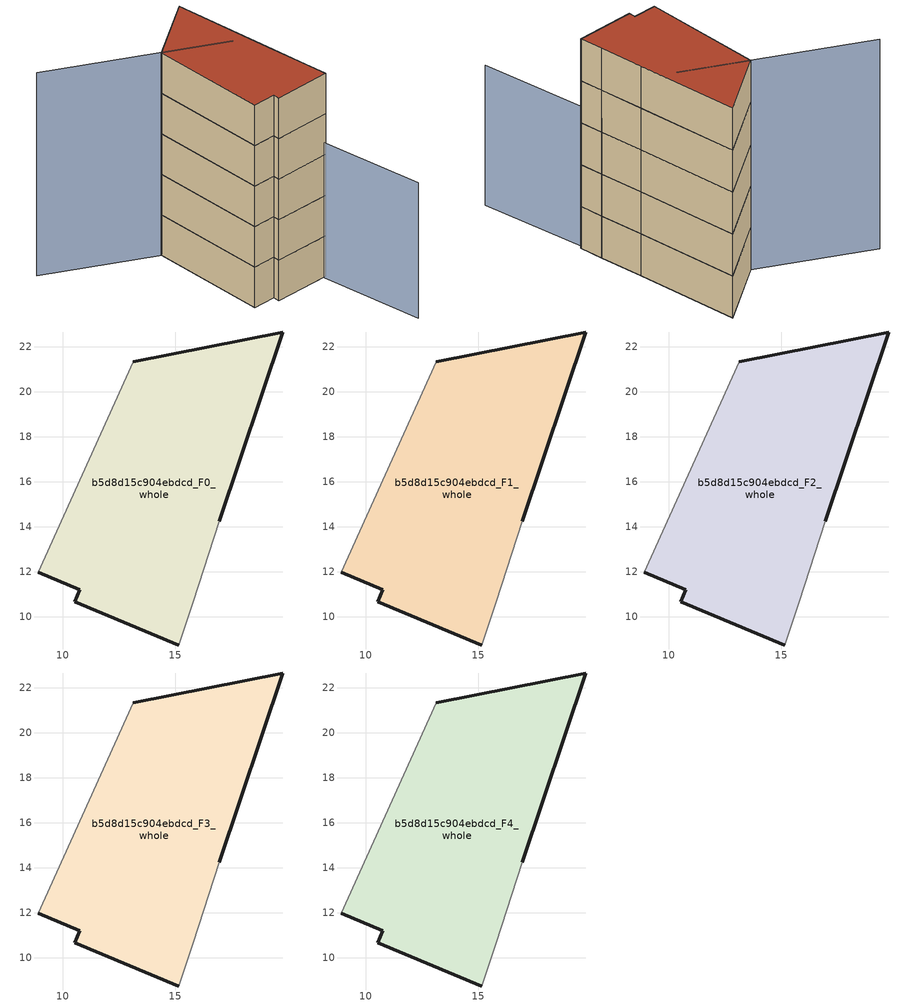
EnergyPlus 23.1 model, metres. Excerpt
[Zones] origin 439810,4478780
b5d8d15c904ebdcd_F0_whole
 floor ground (EU_floor_Construction): 15.79,10.66 16.95,14.25 19.78,22.66 13.12,21.33 8.91,11.96 10.74,11.2 10.52,10.67 15.15,8.74 z0
 wall outside (EU_wall_Construction): 15.15,8.74 10.52,10.67 10.74,11.2 8.91,11.96 / 13.12,21.33 19.78,22.66 16.95,14.25 z0:3.6
 wall adiabatic (EU_wall_Construction): 8.91,11.96 13.12,21.33 / 16.95,14.25 15.79,10.66 15.15,8.74 z0:3.6
b5d8d15c904ebdcd_F1_whole
 floor to b5d8d15c904ebdcd_F0_whole (EU_floor_Construction): 15.79,10.66 16.95,14.25 19.77,22.66 13.12,21.33 8.9,11.96 10.74,11.2 10.52,10.67 15.15,8.74 z3.6
 wall outside (EU_wall_Construction): 15.15,8.74 10.52,10.67 10.74,11.2 8.91,11.96 / 13.12,21.33 19.78,22.66 16.95,14.25 z3.6:7.2
 wall adiabatic (EU_wall_Construction): 8.91,11.96 13.12,21.33 / 16.95,14.25 15.79,10.66 15.15,8.74 z3.6:7.2
b5d8d15c904ebdcd_F2_whole
 floor to b5d8d15c904ebdcd_F1_whole (EU_floor_Construction): 15.79,10.66 16.95,14.25 19.77,22.66 13.12,21.33 8.9,11.96 10.74,11.2 10.52,10.67 15.15,8.74 z7.2
 wall outside (EU_wall_Construction): 15.15,8.74 10.52,10.67 10.74,11.2 8.91,11.96 / 13.12,21.33 19.78,22.66 16.95,14.25 z7.2:10.8
 wall adiabatic (EU_wall_Construction): 8.91,11.96 13.12,21.33 / 16.95,14.25 15.79,10.66 15.15,8.74 z7.2:10.8
b5d8d15c904ebdcd_F3_whole
 floor to b5d8d15c904ebdcd_F2_whole (EU_floor_Construction): 15.79,10.66 16.95,14.25 19.77,22.66 13.12,21.33 8.9,11.96 10.74,11.2 10.52,10.67 15.15,8.74 z10.8
 wall outside (EU_wall_Construction): 15.15,8.74 10.52,10.67 10.74,11.2 8.91,11.96 / 13.12,21.33 19.78,22.66 16.95,14.25 z10.8:14.4
 wall adiabatic (EU_wall_Construction): 8.91,11.96 13.12,21.33 / 16.95,14.25 15.79,10.66 15.15,8.74 z10.8:14.4
b5d8d15c904ebdcd_F4_whole
 floor to b5d8d15c904ebdcd_F3_whole (EU_floor_Construction): 15.79,10.66 16.95,14.25 19.77,22.66 13.12,21.33 8.9,11.96 10.74,11.2 10.52,10.67 15.15,8.74 z14.4
 wall outside (EU_wall_Construction): 15.15,8.74 10.52,10.67 10.74,11.2 8.91,11.96 / 13.12,21.33 19.78,22.66 16.95,14.25 z14.4:18
 wall adiabatic (EU_wall_Construction): 8.91,11.96 13.12,21.33 / 16.95,14.25 15.79,10.66 15.15,8.74 z14.4:18
 roof outside (EU_roof_Construction): 19.78,22.66 16.95,14.25 15.79,10.66 15.15,8.74 10.52,10.67 10.74,11.2 8.91,11.96 13.12,21.33 z18
shading: 12.29,0.02 15.49,10.82 / 15.8,10.66 18.9,21.26 z0:12; 6.84,28.9 16.73,17 z0:18
[Building]
EU S2 Campaign: North Axis=0; Terrain=City; Solar Distribution=FullExterior
[Site:Location]
Madrid: Latitude=40.5; Longitude=-3.5; Time Zone=1; Elevation=609
[SizingPeriod:WeatherFileDays]
AnnualSizingPeriod: Begin Month=1; Begin Day of Month=1; End Month=12; End Day of Month=31; Day of Week for Start Day=Monday; Use Weather File Daylight Saving Period=No; Use Weather File Rain and Snow Indicators=No
[MATERIAL]
EU_InternalMass_Material: Roughness=MediumRough; Thickness=0.1; Conductivity=1; Density=1800; Specific Heat=900; Thermal Absorptance=0.9; Solar Absorptance=0.7; Visible Absorptance=0.7
[MATERIAL:NOMASS] Roughness=MediumRough; Thermal Absorptance=0.9; Solar Absorptance=0.7; Visible Absorptance=0.7
Name | Thermal Resistance
EU_wall_NoMass | 1.60022
EU_roof_NoMass | 1.57597
EU_floor_NoMass | 0.470652
[CONSTRUCTION]
EU_wall_Construction: EU_wall_NoMass
EU_roof_Construction: EU_roof_NoMass
EU_floor_Construction: EU_floor_NoMass
EU_InternalMass_Construction: EU_InternalMass_Material
[ZONE] Type=1; Multiplier=1; Ceiling Height=autocalculate; Volume=240.011; Floor Area=autocalculate; Part of Total Floor Area=Yes
b5d8d15c904ebdcd_F0_whole; b5d8d15c904ebdcd_F1_whole; b5d8d15c904ebdcd_F2_whole; b5d8d15c904ebdcd_F3_whole; b5d8d15c904ebdcd_F4_whole
[INTERNALMASS] Construction=EU_InternalMass_Construction; Surface Area=80.0034
Name | Zone or ZoneList
b5d8d15c904ebdcd_F0_whole_EU_InternalMass | b5d8d15c904ebdcd_F0_whole
b5d8d15c904ebdcd_F1_whole_EU_InternalMass | b5d8d15c904ebdcd_F1_whole
b5d8d15c904ebdcd_F2_whole_EU_InternalMass | b5d8d15c904ebdcd_F2_whole
b5d8d15c904ebdcd_F3_whole_EU_InternalMass | b5d8d15c904ebdcd_F3_whole
b5d8d15c904ebdcd_F4_whole_EU_InternalMass | b5d8d15c904ebdcd_F4_whole
[OTHEREQUIPMENT] Fuel Type=Electricity; Design Level Calculation Method=Watts/Area; Power per Zone Floor Area=1; Fraction Latent=0; Fraction Radiant=0; Fraction Lost=0; Carbon Dioxide Generation Rate=0; EndUse Subcategory=EU_Step8_InternalGains
Name | Zone or ZoneList or Space or SpaceList | Schedule
EU_Step8_InternalGain_b5d8d15c904ebdcd_F0_whole_f000 | b5d8d15c904ebdcd_F0_whole | EU_Step8_GainSchedule_b5d8d15c904ebdcd_F0_whole_f000
EU_Step8_InternalGain_b5d8d15c904ebdcd_F1_whole_f000 | b5d8d15c904ebdcd_F1_whole | EU_Step8_GainSchedule_b5d8d15c904ebdcd_F1_whole_f000
EU_Step8_InternalGain_b5d8d15c904ebdcd_F2_whole_f000 | b5d8d15c904ebdcd_F2_whole | EU_Step8_GainSchedule_b5d8d15c904ebdcd_F2_whole_f000
EU_Step8_InternalGain_b5d8d15c904ebdcd_F3_whole_f000 | b5d8d15c904ebdcd_F3_whole | EU_Step8_GainSchedule_b5d8d15c904ebdcd_F3_whole_f000
EU_Step8_InternalGain_b5d8d15c904ebdcd_F4_whole_f000 | b5d8d15c904ebdcd_F4_whole | EU_Step8_GainSchedule_b5d8d15c904ebdcd_F4_whole_f000
[ZONEVENTILATION:DESIGNFLOWRATE] Schedule=EU_AlwaysOn; Design Flow Rate Calculation Method=AirChanges/Hour; Air Changes per Hour=0.480704; Ventilation Type=Natural; Fan Pressure Rise=0; Fan Total Efficiency=1; Constant Term Coefficient=1; Temperature Term Coefficient=0; Velocity Term Coefficient=0; Velocity Squared Term Coefficient=0; Minimum Indoor Temperature=-100; Maximum Indoor Temperature=100; Delta Temperature=-100; Minimum Outdoor Temperature=-100; Maximum Outdoor Temperature=100; Maximum Wind Speed=40
Name | Zone or ZoneList or Space or SpaceList
EU_ConstantAir_b5d8d15c904ebdcd_F0_whole | b5d8d15c904ebdcd_F0_whole
EU_ConstantAir_b5d8d15c904ebdcd_F1_whole | b5d8d15c904ebdcd_F1_whole
EU_ConstantAir_b5d8d15c904ebdcd_F2_whole | b5d8d15c904ebdcd_F2_whole
EU_ConstantAir_b5d8d15c904ebdcd_F3_whole | b5d8d15c904ebdcd_F3_whole
EU_ConstantAir_b5d8d15c904ebdcd_F4_whole | b5d8d15c904ebdcd_F4_whole
[HVACTEMPLATE:THERMOSTAT] Constant Heating Setpoint=20; Constant Cooling Setpoint=50
EU_HeatOnly_b5d8d15c904ebdcd_F0_whole; EU_HeatOnly_b5d8d15c904ebdcd_F1_whole; EU_HeatOnly_b5d8d15c904ebdcd_F2_whole; EU_HeatOnly_b5d8d15c904ebdcd_F3_whole; EU_HeatOnly_b5d8d15c904ebdcd_F4_whole
[HVACTEMPLATE:ZONE:IDEALLOADSAIRSYSTEM] System Availability Schedule=EU_AlwaysOn; Maximum Heating Supply Air Temperature=50; Minimum Cooling Supply Air Temperature=13; Maximum Heating Supply Air Humidity Ratio=0.0156; Minimum Cooling Supply Air Humidity Ratio=0.0077; Heating Limit=NoLimit; Cooling Limit=NoLimit; Heating Availability Schedule=EU_AlwaysOn; Cooling Availability Schedule=EU_CoolingOff; Dehumidification Control Type=ConstantSensibleHeatRatio; Cooling Sensible Heat Ratio=0.7; Dehumidification Setpoint=60; Humidification Control Type=None; Humidification Setpoint=30; Outdoor Air Method=None; Outdoor Air Flow Rate per Person=0.00944; Outdoor Air Flow Rate per Zone Floor Area=0; Outdoor Air Flow Rate per Zone=0; Demand Controlled Ventilation Type=None; Outdoor Air Economizer Type=NoEconomizer; Heat Recovery Type=None; Sensible Heat Recovery Effectiveness=0.7; Latent Heat Recovery Effectiveness=0.65
Name | Template Thermostat
b5d8d15c904ebdcd_F0_whole | EU_HeatOnly_b5d8d15c904ebdcd_F0_whole
b5d8d15c904ebdcd_F1_whole | EU_HeatOnly_b5d8d15c904ebdcd_F1_whole
b5d8d15c904ebdcd_F2_whole | EU_HeatOnly_b5d8d15c904ebdcd_F2_whole
b5d8d15c904ebdcd_F3_whole | EU_HeatOnly_b5d8d15c904ebdcd_F3_whole
b5d8d15c904ebdcd_F4_whole | EU_HeatOnly_b5d8d15c904ebdcd_F4_whole
[SIZING:ZONE] Zone Cooling Design Supply Air Temperature Input Method=SupplyAirTemperature; Zone Cooling Design Supply Air Temperature=13; Zone Heating Design Supply Air Temperature Input Method=SupplyAirTemperature; Zone Heating Design Supply Air Temperature=50; Zone Cooling Design Supply Air Humidity Ratio=0.008; Zone Heating Design Supply Air Humidity Ratio=0.008; Cooling Design Air Flow Method=DesignDay; Cooling Design Air Flow Rate=0; Cooling Minimum Air Flow per Zone Floor Area=0.000762; Cooling Minimum Air Flow=0; Cooling Minimum Air Flow Fraction=0.2; Heating Design Air Flow Method=DesignDay; Heating Design Air Flow Rate=0; Heating Maximum Air Flow per Zone Floor Area=0.002032; Heating Maximum Air Flow=0.141576; Heating Maximum Air Flow Fraction=0.3; Account for Dedicated Outdoor Air System=No; Dedicated Outdoor Air System Control Strategy=NeutralSupplyAir; Dedicated Outdoor Air Low Setpoint Temperature for Design=autosize; Dedicated Outdoor Air High Setpoint Temperature for Design=autosize; Zone Load Sizing Method=Sensible Load Only No Latent Load; Zone Latent Cooling Design Supply Air Humidity Ratio Input Method=HumidityRatioDifference; Zone Cooling Design Supply Air Humidity Ratio Difference=0.005; Zone Latent Heating Design Supply Air Humidity Ratio Input Method=HumidityRatioDifference; Zone Humidification Design Supply Air Humidity Ratio Difference=0.005
b5d8d15c904ebdcd_F0_whole; b5d8d15c904ebdcd_F1_whole; b5d8d15c904ebdcd_F2_whole; b5d8d15c904ebdcd_F3_whole; b5d8d15c904ebdcd_F4_whole
[SCHEDULE:CONSTANT]
Name | Hourly Value
EU_AlwaysOn | 1
EU_CoolingOff | 0
[SCHEDULE:FILE] Column Number=1; Rows to Skip at Top=0; Number of Hours of Data=8760; Column Separator=Comma; Interpolate to Timestep=No; Minutes per Item=60; Adjust Schedule for Daylight Savings=Yes
Name | File
EU_Step8_GainSchedule_b5d8d15c904ebdcd_F0_whole_f000 | ../../schedules/b5d8d15c904ebdcd/b5d8d15c904ebdcd_F0_whole_f000_gain.csv
EU_Step8_GainSchedule_b5d8d15c904ebdcd_F1_whole_f000 | ../../schedules/b5d8d15c904ebdcd/b5d8d15c904ebdcd_F1_whole_f000_gain.csv
EU_Step8_GainSchedule_b5d8d15c904ebdcd_F2_whole_f000 | ../../schedules/b5d8d15c904ebdcd/b5d8d15c904ebdcd_F2_whole_f000_gain.csv
EU_Step8_GainSchedule_b5d8d15c904ebdcd_F3_whole_f000 | ../../schedules/b5d8d15c904ebdcd/b5d8d15c904ebdcd_F3_whole_f000_gain.csv
EU_Step8_GainSchedule_b5d8d15c904ebdcd_F4_whole_f000 | ../../schedules/b5d8d15c904ebdcd/b5d8d15c904ebdcd_F4_whole_f000_gain.csv
